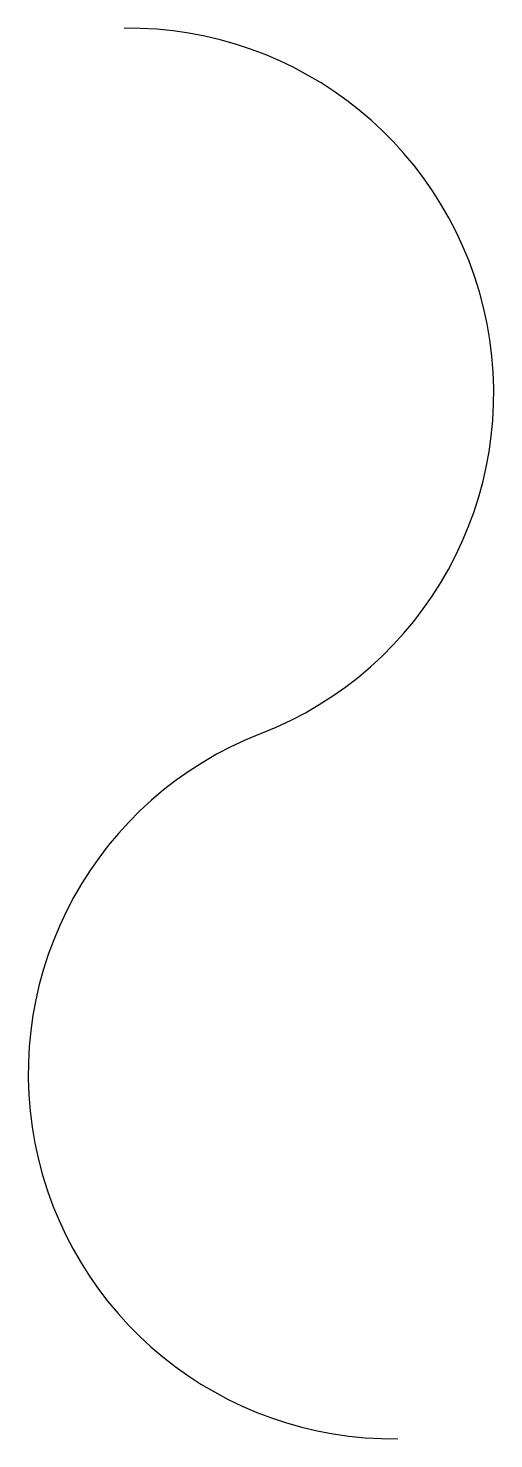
# Model space of a CAD drawing. Extents: x -0.021 to 0.021, y -0.064 to 0.064.
import ezdxf

# ---------------------------------------------------------------- set-up
doc = ezdxf.new("R2010")
doc.units = 0
doc.header["$MEASUREMENT"] = 0
doc.layers.get('0').update_dxf_attribs({"linetype": 'CONTINUOUS'})

msp = doc.modelspace()

# ---------------------------------------------------------------- linework, layer by layer
for centre, start, end in [((-0.01206, 0.03099), 291.2622, 90.7024), ((0.01206, -0.03099), 111.2622, 270.7024)]:
    msp.add_arc(centre, 0.03325, start, end)

doc.saveas('drawing.dxf')
